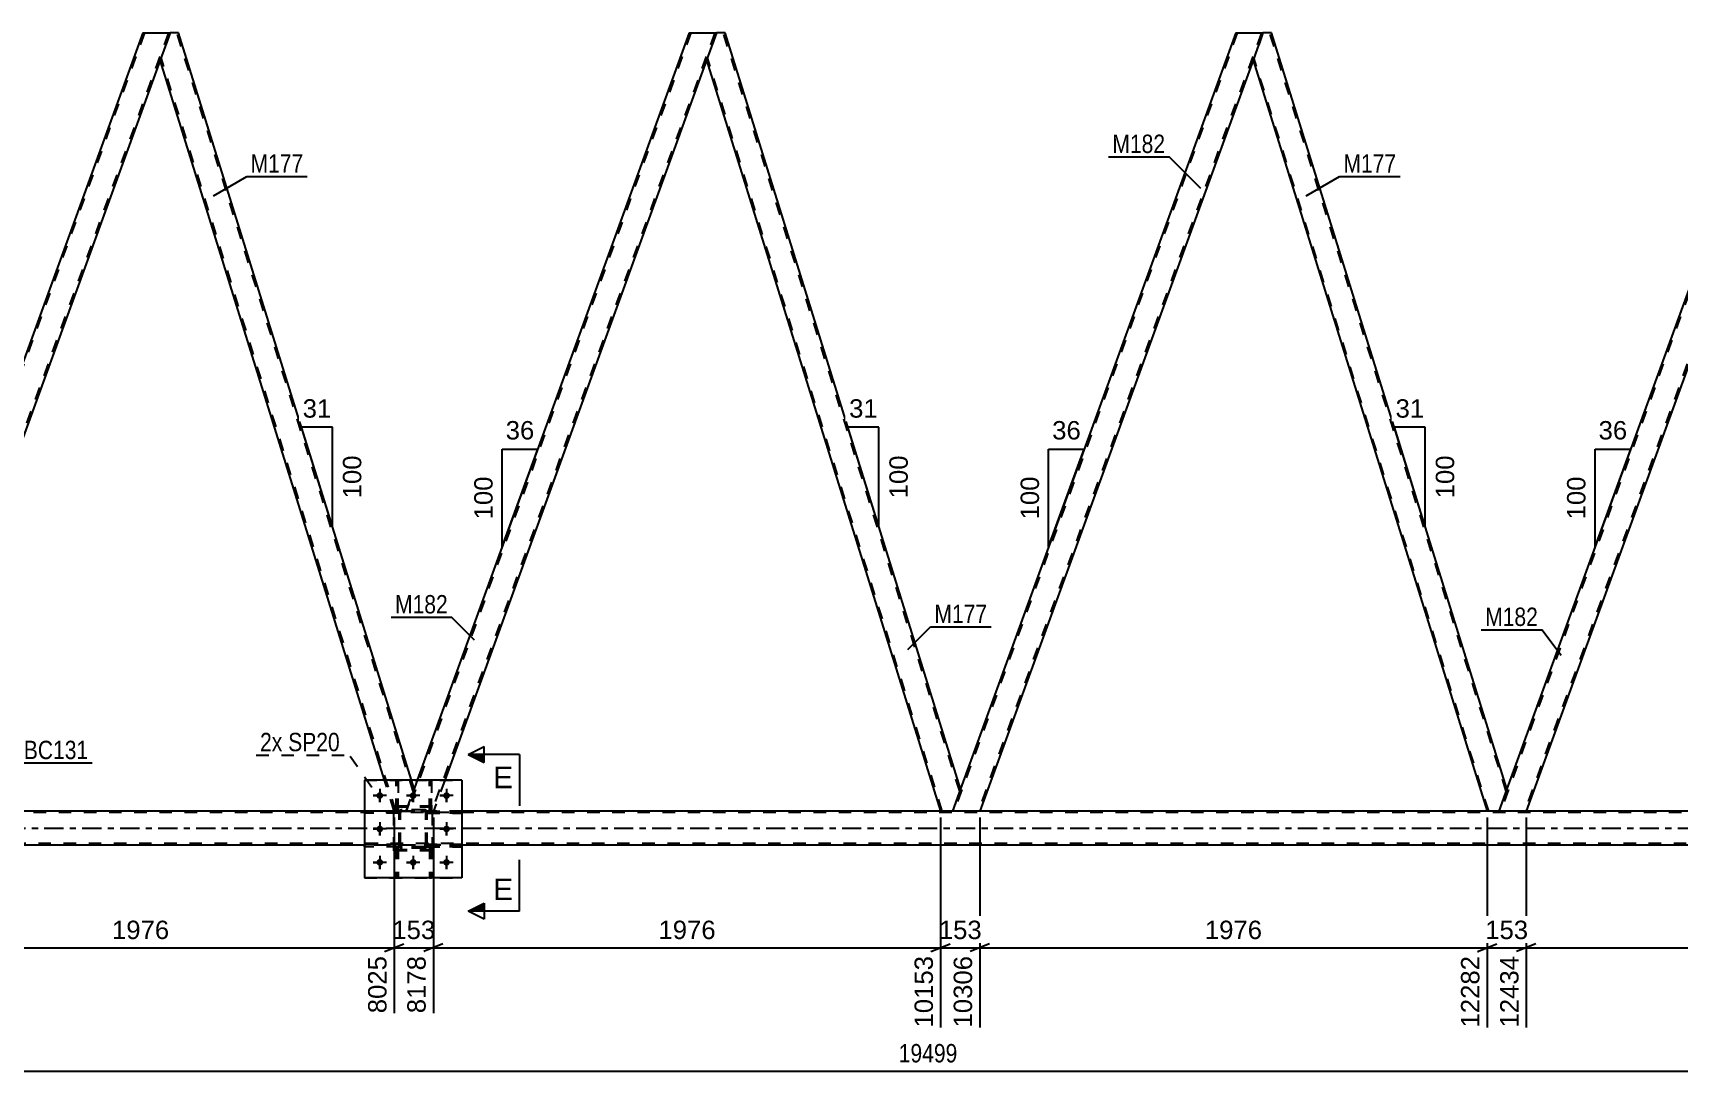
# Model space of a CAD drawing. Header units: millimetres. Extents: x 0 to 841, y 0 to 594.
# Drawn here: x 276.8 to 533.3, y 275.2 to 436.9 of the extents above; entities that cross this region are included whole.
import ezdxf

# ---------------------------------------------------------------- set-up
doc = ezdxf.new("R2010")
doc.units = ezdxf.units.MM
doc.linetypes.add('DXK_LINE_DOT2', pattern=[3.9198, 1.9599, -1.9599])
doc.linetypes.add('DXK_LINE_DOT3', pattern=[5.9187, 2.979, -0.9799, 0.9799, -0.9799])
doc.styles.add('Arial', font='ARIAL.TTF', dxfattribs={"height": 0.2})
doc.styles.add('Arial Narrow', font='ARIALN.TTF', dxfattribs={"height": 0.2})

# ---------------------------------------------------------------- blocks, each defined once
blk = doc.blocks.new('Part-717033707-1934 - 1868')
at = {"color": 7, "linetype": 'DXK_LINE_DOT2'}
for p, q in [((339.08, 316.41), (333.08, 316.41)), ((333.08, 309.61), (333.08, 316.41)), ((339.08, 309.61), (339.08, 316.41)), ((339.08, 309.61), (333.08, 309.61))]:
    blk.add_line(p, q, dxfattribs=at)
blk = doc.blocks.new('Part-717033707-1937 - 1868')
at = {"color": 7, "linetype": 'DXK_LINE_DOT2'}
for p, q in [((328.48, 320.47), (328.48, 305.27)), ((328.48, 320.47), (343.68, 320.47)), ((343.68, 320.47), (343.68, 305.27)), ((328.48, 305.27), (343.68, 305.27))]:
    blk.add_line(p, q, dxfattribs=at)
blk = doc.blocks.new('Part-717033707-1873 - 1868')
at = {"color": 7, "linetype": 'DXK_LINE_DOT2'}
for p, q in [((338.63, 315.63), (338.63, 320.47)), ((338.63, 320.47), (338.95, 320.47)), ((338.95, 320.47), (338.95, 315.63)), ((338.63, 316.23), (338.95, 316.23)), ((338.95, 315.63), (338.63, 315.63))]:
    blk.add_line(p, q, dxfattribs=at)
blk = doc.blocks.new('Part-717033707-1876 - 1868')
at = {"color": 7, "linetype": 'DXK_LINE_DOT2'}
for p, q in [((333.88, 310.43), (328.48, 310.43)), ((328.48, 310.43), (328.48, 310.11)), ((333.28, 310.11), (333.28, 310.43)), ((333.88, 310.11), (333.88, 310.43)), ((333.88, 310.11), (328.48, 310.11))]:
    blk.add_line(p, q, dxfattribs=at)
blk = doc.blocks.new('Part-717033707-1879 - 1868')
at = {"color": 7, "linetype": 'DXK_LINE_DOT2'}
for p, q in [((333.88, 315.63), (328.48, 315.63)), ((328.48, 315.63), (328.48, 315.31)), ((333.28, 315.31), (333.28, 315.63)), ((333.88, 315.31), (333.88, 315.63)), ((333.88, 315.31), (328.48, 315.31))]:
    blk.add_line(p, q, dxfattribs=at)
blk = doc.blocks.new('Part-717033707-1882 - 1868')
at = {"color": 7, "linetype": 'DXK_LINE_DOT2'}
for p, q in [((343.68, 310.43), (338.28, 310.43)), ((338.28, 310.43), (338.28, 310.11)), ((338.88, 310.11), (338.88, 310.43)), ((343.68, 310.11), (343.68, 310.43)), ((338.28, 310.11), (343.68, 310.11))]:
    blk.add_line(p, q, dxfattribs=at)
blk = doc.blocks.new('Part-717033707-1885 - 1868')
at = {"color": 7, "linetype": 'DXK_LINE_DOT2'}
for p, q in [((343.68, 315.63), (338.28, 315.63)), ((338.28, 315.63), (338.28, 315.31)), ((338.88, 315.31), (338.88, 315.63)), ((343.68, 315.31), (343.68, 315.63)), ((338.28, 315.31), (343.68, 315.31))]:
    blk.add_line(p, q, dxfattribs=at)
blk = doc.blocks.new('Part-717033707-1896 - 1868')
at = {"color": 7, "linetype": 'DXK_LINE_DOT2'}
for p, q in [((333.43, 315.63), (333.43, 320.47)), ((333.43, 320.47), (333.75, 320.47)), ((333.75, 320.47), (333.75, 315.63)), ((333.43, 316.23), (333.75, 316.23)), ((333.43, 315.67), (333.43, 315.63)), ((333.75, 315.63), (333.43, 315.63))]:
    blk.add_line(p, q, dxfattribs=at)
blk = doc.blocks.new('Part-717033707-2117 - 1868')
at = {"color": 7, "linetype": 'DXK_LINE_DOT2'}
for p, q in [((338.95, 310.11), (338.63, 310.11)), ((338.63, 310.11), (338.63, 305.27)), ((338.63, 309.51), (338.95, 309.51)), ((338.95, 310.11), (338.95, 305.27)), ((338.63, 305.27), (338.95, 305.27))]:
    blk.add_line(p, q, dxfattribs=at)
blk = doc.blocks.new('Part-717033707-2091 - 1868')
at = {"color": 7, "linetype": 'DXK_LINE_DOT2'}
for p, q in [((333.75, 310.11), (333.43, 310.11)), ((333.43, 310.11), (333.43, 305.27)), ((333.43, 309.51), (333.75, 309.51)), ((333.75, 310.11), (333.75, 305.27)), ((333.43, 305.27), (333.75, 305.27))]:
    blk.add_line(p, q, dxfattribs=at)
blk = doc.blocks.new('Part-717033707-1935 - 1868')
at = {"color": 7, "linetype": 'DXK_LINE_DOT2'}
for p, q in [((339.08, 316.27), (333.08, 316.27)), ((333.08, 309.47), (333.08, 316.27)), ((339.08, 309.47), (339.08, 316.27)), ((339.08, 309.47), (333.08, 309.47))]:
    blk.add_line(p, q, dxfattribs=at)
blk = doc.blocks.new('Part-717033707-1936 - 1868')
at = {"color": 7, "linetype": 'DXK_LINE_DOT2'}
for p, q in [((333.88, 315.39), (333.91, 315.57)), ((333.91, 315.57), (333.88, 315.39)), ((334.12, 315.39), (334.14, 315.48)), ((334.14, 315.48), (334.19, 315.56)), ((334.17, 315.83), (334.36, 315.87)), ((334.36, 315.87), (334.17, 315.83)), ((334.19, 315.56), (334.27, 315.61)), ((334.27, 315.61), (334.36, 315.63)), ((337.8, 315.87), (334.36, 315.87)), ((334.36, 315.63), (337.8, 315.63)), ((337.8, 315.87), (337.98, 315.83)), ((337.98, 315.83), (337.8, 315.87)), ((337.8, 315.63), (337.89, 315.61)), ((337.89, 315.61), (337.97, 315.56)), ((337.97, 315.56), (338.02, 315.48)), ((338.02, 315.48), (338.04, 315.39)), ((338.24, 315.57), (338.28, 315.39)), ((338.28, 315.39), (338.24, 315.57)), ((333.88, 310.35), (333.88, 315.39)), ((334.12, 310.35), (334.12, 315.39)), ((338.04, 310.35), (338.04, 315.39)), ((338.28, 310.35), (338.28, 315.39)), ((333.91, 310.17), (333.88, 310.35)), ((333.88, 310.35), (333.91, 310.17)), ((334.14, 310.26), (334.12, 310.35)), ((338.04, 310.35), (338.02, 310.26)), ((338.28, 310.35), (338.24, 310.17)), ((338.24, 310.17), (338.28, 310.35)), ((334.19, 310.18), (334.14, 310.26)), ((334.36, 309.87), (334.17, 309.91)), ((334.17, 309.91), (334.36, 309.87)), ((334.27, 310.13), (334.19, 310.18)), ((334.36, 310.11), (334.27, 310.13)), ((337.8, 310.11), (334.36, 310.11)), ((337.8, 309.87), (334.36, 309.87)), ((337.89, 310.13), (337.8, 310.11)), ((337.98, 309.91), (337.8, 309.87)), ((337.8, 309.87), (337.98, 309.91)), ((337.97, 310.18), (337.89, 310.13)), ((338.02, 310.26), (337.97, 310.18))]:
    blk.add_line(p, q, dxfattribs=at)
at = {"color": 7, "linetype": 'DXK_LINE_DOT3'}
blk.add_line((336.08, 312.87), (336.08, 312.87), dxfattribs=at)
at = {"color": 7, "linetype": 'DXK_LINE_DOT2'}
for centre, start, end in [((334.36, 315.39), 112.5, 157.5), ((334.36, 315.39), 112.5, 157.5), ((337.8, 315.39), 22.5, 67.5), ((337.8, 315.39), 22.5, 67.5), ((334.36, 310.35), 202.5, 247.5), ((334.36, 310.35), 202.5, 247.5), ((337.8, 310.35), 292.5, 337.5), ((337.8, 310.35), 292.5, 337.5)]:
    blk.add_arc(centre, 0.48, start, end, dxfattribs=at)
blk = doc.blocks.new('Part-717033707-1973 - 1868')
at = {"color": 7, "linetype": 'DXK_LINE_DOT2'}
for p, q in [((333.88, 315.39), (333.91, 315.57)), ((333.91, 315.57), (333.88, 315.39)), ((334.12, 315.39), (334.14, 315.48)), ((334.14, 315.48), (334.19, 315.56)), ((334.17, 315.83), (334.36, 315.87)), ((334.36, 315.87), (334.17, 315.83)), ((334.19, 315.56), (334.27, 315.61)), ((334.27, 315.61), (334.36, 315.63)), ((337.8, 315.87), (334.36, 315.87)), ((334.36, 315.63), (337.8, 315.63)), ((337.8, 315.87), (337.98, 315.83)), ((337.98, 315.83), (337.8, 315.87)), ((337.8, 315.63), (337.89, 315.61)), ((337.89, 315.61), (337.97, 315.56)), ((337.97, 315.56), (338.02, 315.48)), ((338.02, 315.48), (338.04, 315.39)), ((338.24, 315.57), (338.28, 315.39)), ((338.28, 315.39), (338.24, 315.57)), ((333.88, 310.35), (333.88, 315.39)), ((334.12, 310.35), (334.12, 315.39)), ((338.04, 310.35), (338.04, 315.39)), ((338.28, 310.35), (338.28, 315.39)), ((333.91, 310.17), (333.88, 310.35)), ((333.88, 310.35), (333.91, 310.17)), ((334.14, 310.26), (334.12, 310.35)), ((338.04, 310.35), (338.02, 310.26)), ((338.28, 310.35), (338.24, 310.17)), ((338.24, 310.17), (338.28, 310.35)), ((334.19, 310.18), (334.14, 310.26)), ((334.36, 309.87), (334.17, 309.91)), ((334.17, 309.91), (334.36, 309.87)), ((334.27, 310.13), (334.19, 310.18)), ((334.36, 310.11), (334.27, 310.13)), ((337.8, 310.11), (334.36, 310.11)), ((337.8, 309.87), (334.36, 309.87)), ((337.89, 310.13), (337.8, 310.11)), ((337.98, 309.91), (337.8, 309.87)), ((337.8, 309.87), (337.98, 309.91)), ((337.97, 310.18), (337.89, 310.13)), ((338.02, 310.26), (337.97, 310.18))]:
    blk.add_line(p, q, dxfattribs=at)
at = {"color": 7, "linetype": 'DXK_LINE_DOT3'}
blk.add_line((336.08, 312.87), (336.08, 312.87), dxfattribs=at)
at = {"color": 7, "linetype": 'DXK_LINE_DOT2'}
for centre, start, end in [((334.36, 315.39), 112.5, 157.5), ((334.36, 315.39), 112.5, 157.5), ((337.8, 315.39), 22.5, 67.5), ((337.8, 315.39), 22.5, 67.5), ((334.36, 310.35), 202.5, 247.5), ((334.36, 310.35), 202.5, 247.5), ((337.8, 310.35), 292.5, 337.5), ((337.8, 310.35), 292.5, 337.5)]:
    blk.add_arc(centre, 0.48, start, end, dxfattribs=at)
blk = doc.blocks.new('Part-717033707-2019 - 1868')
at = {"color": 7, "linetype": 'DXK_LINE_DOT2'}
for p, q in [((294.21, 436.87), (250.09, 315.65)), ((297.96, 436.87), (253.84, 315.65)), ((298.22, 436.87), (296.67, 432.62)), ((251.1, 319.12), (249.84, 315.65)), ((254.1, 315.65), (249.84, 315.65))]:
    blk.add_line(p, q, dxfattribs=at)
at = {"color": 2, "linetype": 'Continuous'}
for p, q in [((293.96, 436.87), (251.1, 319.12)), ((293.96, 436.87), (298.22, 436.87)), ((296.67, 432.62), (254.1, 315.65))]:
    blk.add_line(p, q, dxfattribs=at)
blk = doc.blocks.new('Part-717033707-2024 - 1868')
at = {"color": 2, "linetype": 'Continuous'}
for p, q in [((298.22, 436.87), (296.67, 432.62)), ((299.53, 436.87), (298.22, 436.87)), ((335.81, 320.47), (299.53, 436.87)), ((331.62, 320.47), (296.67, 432.62))]:
    blk.add_line(p, q, dxfattribs=at)
at = {"color": 7, "linetype": 'DXK_LINE_DOT2'}
for p, q in [((336.1, 318.74), (299.28, 436.87)), ((333.38, 315.65), (296.8, 432.99)), ((333.13, 315.65), (331.62, 320.47)), ((334.97, 315.65), (336.24, 319.12)), ((336.24, 319.12), (335.81, 320.47)), ((333.13, 315.65), (334.97, 315.65))]:
    blk.add_line(p, q, dxfattribs=at)
blk = doc.blocks.new('Part-717033707-2029 - 1868')
at = {"color": 7, "linetype": 'DXK_LINE_DOT2'}
for p, q in [((379.35, 436.87), (335.23, 315.65)), ((383.09, 436.87), (338.97, 315.65)), ((383.35, 436.87), (381.8, 432.61)), ((336.73, 320.47), (334.97, 315.65)), ((340.99, 320.47), (339.23, 315.65)), ((339.23, 315.65), (334.97, 315.65))]:
    blk.add_line(p, q, dxfattribs=at)
at = {"color": 2, "linetype": 'Continuous'}
for p, q in [((379.09, 436.87), (336.73, 320.47)), ((379.09, 436.87), (383.35, 436.87)), ((381.8, 432.61), (340.99, 320.47))]:
    blk.add_line(p, q, dxfattribs=at)
blk = doc.blocks.new('Part-717033707-2034 - 1868')
at = {"color": 2, "linetype": 'Continuous'}
for p, q in [((383.35, 436.87), (381.8, 432.61)), ((384.67, 436.87), (383.35, 436.87)), ((421.37, 319.12), (384.67, 436.87)), ((381.8, 432.61), (418.26, 315.65)), ((421.1, 318.37), (420.11, 315.65)), ((421.37, 319.12), (421.1, 318.37))]:
    blk.add_line(p, q, dxfattribs=at)
at = {"color": 7, "linetype": 'DXK_LINE_DOT2'}
for p, q in [((421.23, 318.74), (384.42, 436.87)), ((418.51, 315.65), (381.94, 432.99)), ((421.35, 319.06), (421.1, 318.37)), ((420.11, 315.65), (418.26, 315.65))]:
    blk.add_line(p, q, dxfattribs=at)
blk = doc.blocks.new('Part-717033707-2039 - 1868')
at = {"color": 7, "linetype": 'DXK_LINE_DOT2'}
for p, q in [((549.62, 436.87), (505.5, 315.65)), ((553.36, 436.87), (509.24, 315.65)), ((553.62, 436.87), (552.07, 432.61)), ((506.5, 319.12), (505.24, 315.65)), ((509.5, 315.65), (505.24, 315.65))]:
    blk.add_line(p, q, dxfattribs=at)
at = {"color": 2, "linetype": 'Continuous'}
for p, q in [((549.36, 436.87), (506.5, 319.12)), ((549.36, 436.87), (553.62, 436.87)), ((552.07, 432.61), (509.5, 315.65))]:
    blk.add_line(p, q, dxfattribs=at)
blk = doc.blocks.new('Part-717033707-2070 - 1868')
at = {"color": 2, "linetype": 'Continuous'}
for p, q in [((328.48, 315.65), (173.41, 315.65)), ((583.89, 315.65), (343.68, 315.65)), ((328.48, 310.37), (173.41, 310.37)), ((583.89, 310.37), (343.68, 310.37))]:
    blk.add_line(p, q, dxfattribs=at)
at = {"color": 7, "linetype": 'DXK_LINE_DOT2'}
for p, q in [((343.68, 315.65), (328.48, 315.65)), ((733.6, 315.41), (59.62, 315.41)), ((734.35, 310.61), (59.62, 310.61)), ((599.09, 310.37), (328.48, 310.37)), ((343.68, 310.37), (328.48, 310.37))]:
    blk.add_line(p, q, dxfattribs=at)
at = {"color": 7, "linetype": 'DXK_LINE_DOT3'}
blk.add_line((59.62, 313.01), (733.97, 313.01), dxfattribs=at)
blk = doc.blocks.new('Part-717033707-2073 - 1868')
at = {"color": 7, "linetype": 'DXK_LINE_DOT2'}
for p, q in [((333.43, 310.11), (333.75, 310.11)), ((333.43, 310.11), (333.43, 305.27)), ((333.43, 309.51), (333.75, 309.51)), ((333.75, 310.11), (333.75, 305.27)), ((333.75, 305.27), (333.43, 305.27))]:
    blk.add_line(p, q, dxfattribs=at)
blk = doc.blocks.new('Part-717033707-2076 - 1868')
at = {"color": 7, "linetype": 'DXK_LINE_DOT2'}
for p, q in [((338.63, 310.11), (338.95, 310.11)), ((338.63, 310.11), (338.63, 305.27)), ((338.63, 309.51), (338.95, 309.51)), ((338.95, 310.11), (338.95, 305.27)), ((338.95, 305.27), (338.63, 305.27))]:
    blk.add_line(p, q, dxfattribs=at)
blk = doc.blocks.new('Part-717033707-2080 - 1868')
at = {"color": 7, "linetype": 'DXK_LINE_DOT2'}
for p, q in [((338.28, 310.11), (338.28, 310.43)), ((338.28, 310.43), (343.68, 310.43)), ((338.88, 310.11), (338.88, 310.43)), ((343.68, 310.43), (343.68, 310.11)), ((343.68, 310.11), (338.28, 310.11))]:
    blk.add_line(p, q, dxfattribs=at)
blk = doc.blocks.new('Part-717033707-2081 - 1868')
at = {"color": 7, "linetype": 'DXK_LINE_DOT2'}
for p, q in [((333.88, 315.63), (328.48, 315.63)), ((328.48, 315.31), (328.48, 315.63)), ((333.28, 315.31), (333.28, 315.63)), ((333.88, 315.63), (333.88, 315.31)), ((333.88, 315.31), (328.48, 315.31))]:
    blk.add_line(p, q, dxfattribs=at)
blk = doc.blocks.new('Part-717033707-2082 - 1868')
at = {"color": 7, "linetype": 'DXK_LINE_DOT2'}
for p, q in [((333.88, 310.43), (328.48, 310.43)), ((328.48, 310.11), (328.48, 310.43)), ((333.28, 310.11), (333.28, 310.43)), ((333.88, 310.43), (333.88, 310.11)), ((333.88, 310.11), (328.48, 310.11))]:
    blk.add_line(p, q, dxfattribs=at)
blk = doc.blocks.new('Part-717033707-2085 - 1868')
at = {"color": 2, "linetype": 'Continuous'}
for p, q in [((333.43, 320.47), (333.43, 320.47)), ((333.75, 320.47), (333.43, 320.47)), ((333.75, 320.47), (333.75, 320.47))]:
    blk.add_line(p, q, dxfattribs=at)
at = {"color": 7, "linetype": 'DXK_LINE_DOT2'}
for p, q in [((333.43, 315.63), (333.43, 320.47)), ((333.75, 315.63), (333.75, 320.47)), ((333.43, 316.23), (333.75, 316.23)), ((333.75, 315.63), (333.43, 315.63))]:
    blk.add_line(p, q, dxfattribs=at)
blk = doc.blocks.new('Part-717033707-2088 - 1868')
at = {"color": 2, "linetype": 'Continuous'}
for p, q in [((338.63, 320.47), (338.63, 320.47)), ((338.95, 320.47), (338.63, 320.47)), ((338.95, 320.47), (338.95, 320.47))]:
    blk.add_line(p, q, dxfattribs=at)
at = {"color": 7, "linetype": 'DXK_LINE_DOT2'}
for p, q in [((338.63, 315.63), (338.63, 320.47)), ((338.95, 315.63), (338.95, 320.47)), ((338.63, 316.23), (338.95, 316.23)), ((338.95, 315.63), (338.63, 315.63))]:
    blk.add_line(p, q, dxfattribs=at)
blk = doc.blocks.new('Bolt-717033707-2094 - 1868')
at = {"color": 1, "linetype": 'Continuous'}
for p, q in [((329.84, 318.07), (330.53, 318.07)), ((330.88, 319.11), (330.88, 318.42)), ((331.92, 318.07), (331.23, 318.07)), ((335.04, 318.07), (335.73, 318.07)), ((336.08, 319.11), (336.08, 318.42)), ((337.12, 318.07), (336.43, 318.07)), ((340.24, 318.07), (340.93, 318.07)), ((341.28, 319.11), (341.28, 318.42)), ((342.32, 318.07), (341.63, 318.07)), ((330.88, 317.03), (330.88, 317.72)), ((336.08, 317.03), (336.08, 317.72)), ((341.28, 317.03), (341.28, 317.72)), ((330.88, 313.91), (330.88, 313.22)), ((341.28, 313.91), (341.28, 313.22)), ((329.84, 312.87), (330.53, 312.87)), ((330.88, 311.83), (330.88, 312.52)), ((331.92, 312.87), (331.23, 312.87)), ((340.24, 312.87), (340.93, 312.87)), ((341.28, 311.83), (341.28, 312.52)), ((342.32, 312.87), (341.63, 312.87)), ((330.88, 308.71), (330.88, 308.02)), ((336.08, 308.71), (336.08, 308.02)), ((341.28, 308.71), (341.28, 308.02)), ((329.84, 307.67), (330.53, 307.67)), ((330.88, 306.63), (330.88, 307.32)), ((331.92, 307.67), (331.23, 307.67)), ((335.04, 307.67), (335.73, 307.67)), ((336.08, 306.63), (336.08, 307.32)), ((337.12, 307.67), (336.43, 307.67)), ((340.24, 307.67), (340.93, 307.67)), ((341.28, 306.63), (341.28, 307.32)), ((342.32, 307.67), (341.63, 307.67))]:
    blk.add_line(p, q, dxfattribs=at)
blk = doc.blocks.new('Part-717033707-2100 - 1868')
at = {"color": 2, "linetype": 'Continuous'}
for p, q in [((468.48, 436.87), (466.94, 432.61)), ((469.8, 436.87), (468.48, 436.87)), ((506.5, 319.12), (469.8, 436.87)), ((466.94, 432.61), (503.4, 315.65)), ((506.23, 318.37), (505.24, 315.65)), ((506.5, 319.12), (506.23, 318.37))]:
    blk.add_line(p, q, dxfattribs=at)
at = {"color": 7, "linetype": 'DXK_LINE_DOT2'}
for p, q in [((506.37, 318.74), (469.55, 436.87)), ((503.65, 315.65), (467.07, 432.99)), ((506.48, 319.06), (506.23, 318.37)), ((505.24, 315.65), (503.4, 315.65))]:
    blk.add_line(p, q, dxfattribs=at)
blk = doc.blocks.new('Part-717033707-2105 - 1868')
at = {"color": 7, "linetype": 'DXK_LINE_DOT2'}
for p, q in [((464.48, 436.87), (420.36, 315.65)), ((468.23, 436.87), (424.11, 315.65)), ((468.48, 436.87), (466.94, 432.61)), ((421.37, 319.12), (420.11, 315.65)), ((424.36, 315.65), (420.11, 315.65))]:
    blk.add_line(p, q, dxfattribs=at)
at = {"color": 2, "linetype": 'Continuous'}
for p, q in [((464.23, 436.87), (421.37, 319.12)), ((464.23, 436.87), (468.48, 436.87)), ((466.94, 432.61), (424.36, 315.65))]:
    blk.add_line(p, q, dxfattribs=at)
blk = doc.blocks.new('Bolt-717033707-2114 - 1868')
at = {"linetype": 'Continuous'}
for points in [[(331.4, 318.07, -1), (330.36, 318.07, -1)], [(336.6, 318.07, -1), (335.56, 318.07, -1)], [(341.8, 318.07, -1), (340.76, 318.07, -1)], [(331.4, 312.87, -1), (330.36, 312.87, -1)], [(341.8, 312.87, -1), (340.76, 312.87, -1)], [(331.4, 307.67, -1), (330.36, 307.67, -1)], [(336.6, 307.67, -1), (335.56, 307.67, -1)], [(341.8, 307.67, -1), (340.76, 307.67, -1)]]:
    blk.add_hatch(color=1, dxfattribs=at).paths.add_polyline_path(points)
at = {"color": 1, "linetype": 'Continuous'}
for p, q in [((331.92, 318.07), (329.84, 318.07)), ((330.88, 319.11), (330.88, 317.03)), ((337.12, 318.07), (335.04, 318.07)), ((336.08, 319.11), (336.08, 317.03)), ((342.32, 318.07), (340.24, 318.07)), ((341.28, 319.11), (341.28, 317.03)), ((330.88, 313.91), (330.88, 311.83)), ((341.28, 313.91), (341.28, 311.83)), ((331.92, 312.87), (329.84, 312.87)), ((342.32, 312.87), (340.24, 312.87)), ((330.88, 308.71), (330.88, 306.63)), ((336.08, 308.71), (336.08, 306.63)), ((341.28, 308.71), (341.28, 306.63)), ((331.92, 307.67), (329.84, 307.67)), ((337.12, 307.67), (335.04, 307.67)), ((342.32, 307.67), (340.24, 307.67))]:
    blk.add_line(p, q, dxfattribs=at)
blk = doc.blocks.new('Part-717033707-2153 - 1868')
at = {"color": 2, "linetype": 'Continuous'}
for p, q in [((343.68, 320.47), (328.48, 320.47)), ((328.48, 320.47), (328.48, 305.27)), ((343.68, 320.47), (343.68, 305.27)), ((343.68, 305.27), (328.48, 305.27))]:
    blk.add_line(p, q, dxfattribs=at)
blk = doc.blocks.new('Part-717033707-2154 - 1868')
at = {"color": 7, "linetype": 'DXK_LINE_DOT2'}
for p, q in [((338.28, 315.31), (338.28, 315.63)), ((338.28, 315.63), (343.68, 315.63)), ((338.88, 315.31), (338.88, 315.63)), ((343.68, 315.63), (343.68, 315.31)), ((343.68, 315.31), (338.28, 315.31))]:
    blk.add_line(p, q, dxfattribs=at)
blk = doc.blocks.new('StraightDimension-717033707-49485 - 1868')
at = {"color": 7, "linetype": 'Continuous'}
for p, q in [((333.13, 314.65), (333.13, 284.17)), ((339.23, 314.65), (339.23, 284.17)), ((331.63, 293.77), (334.63, 294.97)), ((340.73, 294.97), (337.73, 293.77)), ((333.13, 294.37), (339.23, 294.37))]:
    blk.add_line(p, q, dxfattribs=at)
at = {"color": 0}
blk.add_wipeout([(340.11, 295.12), (340.11, 299.32), (332.24, 299.32), (332.24, 295.12)], dxfattribs=at)
at = {"color": 0, "linetype": 'Continuous'}
blk.add_wipeout([(338.63, 293.67), (334.43, 293.67), (334.43, 283.57), (338.63, 283.57)], dxfattribs=at)
at = {"color": 3, "style": 'Arial'}
blk.add_text('153', height=2.865, dxfattribs=at).set_placement((332.84, 295.72))
at = {"color": 3, "linetype": 'Continuous', "style": 'Arial'}
blk.add_text('8178', height=2.865, rotation=90.0002, dxfattribs=at).set_placement((338.03, 284.17))
blk = doc.blocks.new('StraightDimension-717033707-49482 - 1868')
at = {"color": 7, "linetype": 'Continuous'}
for p, q in [((424.36, 314.65), (424.36, 281.95)), ((503.4, 314.65), (503.4, 281.95)), ((425.86, 294.97), (422.86, 293.77)), ((501.9, 293.77), (504.9, 294.97)), ((424.36, 294.37), (503.4, 294.37))]:
    blk.add_line(p, q, dxfattribs=at)
at = {"color": 0}
blk.add_wipeout([(468.93, 295.12), (468.93, 299.32), (458.83, 299.32), (458.83, 295.12)], dxfattribs=at)
at = {"color": 0, "linetype": 'Continuous'}
blk.add_wipeout([(502.8, 293.67), (498.6, 293.67), (498.6, 281.35), (502.8, 281.35)], dxfattribs=at)
at = {"color": 3, "style": 'Arial'}
blk.add_text('1976', height=2.865, dxfattribs=at).set_placement((459.43, 295.72))
at = {"color": 3, "linetype": 'Continuous', "style": 'Arial'}
blk.add_text('12282', height=2.865, rotation=90.0002, dxfattribs=at).set_placement((502.2, 281.95))
blk = doc.blocks.new('AngleDimension-717033707-49903 - 1868')
at = {"color": 7, "linetype": 'Continuous'}
for p, q in [((520.22, 372.04), (525.77, 372.04)), ((520.22, 356.81), (525.77, 372.04)), ((520.22, 356.81), (520.22, 372.04)), ((525.8, 372.13), (525.77, 372.04))]:
    blk.add_line(p, q, dxfattribs=at)
at = {"color": 0}
for points in [[(525.82, 372.94), (525.82, 377.14), (520.17, 377.14), (520.17, 372.94)], [(519.32, 368.36), (515.12, 368.36), (515.12, 360.49), (519.32, 360.49)]]:
    blk.add_wipeout(points, dxfattribs=at)
at = {"color": 3, "style": 'Arial'}
blk.add_text('36', height=2.865, dxfattribs=at).set_placement((520.77, 373.54))
blk.add_text('100', height=2.865, rotation=90.0002, dxfattribs=at).set_placement((518.72, 361.09))
blk = doc.blocks.new('StraightDimension-717033707-2600 - 1868')
at = {"color": 7, "linetype": 'Continuous'}
blk.add_line((50.36, 275.16), (782.26, 275.16), dxfattribs=at)
at = {"color": 0}
blk.add_wipeout([(421.48, 275.91), (421.48, 280.11), (411.14, 280.11), (411.14, 275.91)], dxfattribs=at)
at = {"color": 3, "style": 'Arial Narrow'}
blk.add_text('19499', height=2.863, dxfattribs=at).set_placement((411.74, 276.51))
blk = doc.blocks.new('AngleDimension-717033707-49875 - 1868')
at = {"color": 7, "linetype": 'Continuous'}
for p, q in [((435.09, 372.04), (440.63, 372.04)), ((435.09, 356.81), (440.63, 372.04)), ((435.09, 356.81), (435.09, 372.04)), ((440.67, 372.13), (440.63, 372.04))]:
    blk.add_line(p, q, dxfattribs=at)
at = {"color": 0}
for points in [[(440.68, 372.94), (440.68, 377.14), (435.04, 377.14), (435.04, 372.94)], [(434.19, 368.36), (429.99, 368.36), (429.99, 360.49), (434.19, 360.49)]]:
    blk.add_wipeout(points, dxfattribs=at)
at = {"color": 3, "style": 'Arial'}
blk.add_text('36', height=2.865, dxfattribs=at).set_placement((435.64, 373.54))
blk.add_text('100', height=2.865, rotation=90.0002, dxfattribs=at).set_placement((433.59, 361.09))
blk = doc.blocks.new('StraightDimension-717033707-49480 - 1868')
at = {"color": 7, "linetype": 'Continuous'}
for p, q in [((509.5, 314.65), (509.5, 281.95)), ((588.53, 314.65), (588.53, 281.95)), ((511, 294.97), (508, 293.77)), ((587.03, 293.77), (590.03, 294.97)), ((509.5, 294.37), (588.53, 294.37))]:
    blk.add_line(p, q, dxfattribs=at)
at = {"color": 0}
blk.add_wipeout([(554.06, 295.12), (554.06, 299.32), (543.97, 299.32), (543.97, 295.12)], dxfattribs=at)
at = {"color": 0, "linetype": 'Continuous'}
blk.add_wipeout([(587.93, 293.67), (583.73, 293.67), (583.73, 281.35), (587.93, 281.35)], dxfattribs=at)
at = {"color": 3, "style": 'Arial'}
blk.add_text('1976', height=2.865, dxfattribs=at).set_placement((544.57, 295.72))
at = {"color": 3, "linetype": 'Continuous', "style": 'Arial'}
blk.add_text('14410', height=2.865, rotation=90.0002, dxfattribs=at).set_placement((587.33, 281.95))
blk = doc.blocks.new('StraightDimension-717033707-49481 - 1868')
at = {"color": 7, "linetype": 'Continuous'}
for p, q in [((503.4, 314.65), (503.4, 281.95)), ((509.5, 314.65), (509.5, 281.95)), ((501.9, 293.77), (504.9, 294.97)), ((511, 294.97), (508, 293.77)), ((503.4, 294.37), (509.5, 294.37))]:
    blk.add_line(p, q, dxfattribs=at)
at = {"color": 0}
blk.add_wipeout([(510.38, 295.12), (510.38, 299.32), (502.51, 299.32), (502.51, 295.12)], dxfattribs=at)
at = {"color": 0, "linetype": 'Continuous'}
blk.add_wipeout([(508.9, 293.67), (504.7, 293.67), (504.7, 281.35), (508.9, 281.35)], dxfattribs=at)
at = {"color": 3, "style": 'Arial'}
blk.add_text('153', height=2.865, dxfattribs=at).set_placement((503.11, 295.72))
at = {"color": 3, "linetype": 'Continuous', "style": 'Arial'}
blk.add_text('12434', height=2.865, rotation=90.0002, dxfattribs=at).set_placement((508.3, 281.95))
blk = doc.blocks.new('StraightDimension-717033707-49483 - 1868')
at = {"color": 7, "linetype": 'Continuous'}
for p, q in [((418.26, 314.65), (418.26, 281.95)), ((424.36, 314.65), (424.36, 281.95)), ((416.76, 293.77), (419.76, 294.97)), ((425.86, 294.97), (422.86, 293.77)), ((418.26, 294.37), (424.36, 294.37))]:
    blk.add_line(p, q, dxfattribs=at)
at = {"color": 0}
blk.add_wipeout([(425.25, 295.12), (425.25, 299.32), (417.38, 299.32), (417.38, 295.12)], dxfattribs=at)
at = {"color": 0, "linetype": 'Continuous'}
blk.add_wipeout([(423.76, 293.67), (419.56, 293.67), (419.56, 281.35), (423.76, 281.35)], dxfattribs=at)
at = {"color": 3, "style": 'Arial'}
blk.add_text('153', height=2.865, dxfattribs=at).set_placement((417.98, 295.72))
at = {"color": 3, "linetype": 'Continuous', "style": 'Arial'}
blk.add_text('10306', height=2.865, rotation=90.0002, dxfattribs=at).set_placement((423.16, 281.95))
blk = doc.blocks.new('StraightDimension-717033707-49484 - 1868')
at = {"color": 7, "linetype": 'Continuous'}
for p, q in [((339.23, 314.65), (339.23, 284.17)), ((418.26, 314.65), (418.26, 281.95)), ((340.73, 294.97), (337.73, 293.77)), ((416.76, 293.77), (419.76, 294.97)), ((339.23, 294.37), (418.26, 294.37))]:
    blk.add_line(p, q, dxfattribs=at)
at = {"color": 0}
blk.add_wipeout([(383.79, 295.12), (383.79, 299.32), (373.7, 299.32), (373.7, 295.12)], dxfattribs=at)
at = {"color": 0, "linetype": 'Continuous'}
blk.add_wipeout([(417.66, 293.67), (413.46, 293.67), (413.46, 281.35), (417.66, 281.35)], dxfattribs=at)
at = {"color": 3, "style": 'Arial'}
blk.add_text('1976', height=2.865, dxfattribs=at).set_placement((374.3, 295.72))
at = {"color": 3, "linetype": 'Continuous', "style": 'Arial'}
blk.add_text('10153', height=2.865, rotation=90.0002, dxfattribs=at).set_placement((417.06, 281.95))
blk = doc.blocks.new('StraightDimension-717033707-49486 - 1868')
at = {"color": 7, "linetype": 'Continuous'}
for p, q in [((254.1, 314.65), (254.1, 284.17)), ((333.13, 314.65), (333.13, 284.17)), ((255.6, 294.97), (252.6, 293.77)), ((331.63, 293.77), (334.63, 294.97)), ((254.1, 294.37), (333.13, 294.37))]:
    blk.add_line(p, q, dxfattribs=at)
at = {"color": 0}
blk.add_wipeout([(298.66, 295.12), (298.66, 299.32), (288.56, 299.32), (288.56, 295.12)], dxfattribs=at)
at = {"color": 0, "linetype": 'Continuous'}
blk.add_wipeout([(332.53, 293.67), (328.33, 293.67), (328.33, 283.57), (332.53, 283.57)], dxfattribs=at)
at = {"color": 3, "style": 'Arial'}
blk.add_text('1976', height=2.865, dxfattribs=at).set_placement((289.16, 295.72))
at = {"color": 3, "linetype": 'Continuous', "style": 'Arial'}
blk.add_text('8025', height=2.865, rotation=90.0002, dxfattribs=at).set_placement((331.93, 284.17))
blk = doc.blocks.new('AngleDimension-717033707-49817 - 1868')
at = {"color": 7, "linetype": 'Continuous'}
for p, q in [((321.58, 366.14), (318.68, 375.44)), ((323.5, 375.44), (318.68, 375.44)), ((323.5, 359.97), (318.68, 375.44)), ((323.5, 359.97), (323.5, 375.44))]:
    blk.add_line(p, q, dxfattribs=at)
at = {"color": 0}
for points in [[(323.92, 376.34), (323.92, 380.54), (318.27, 380.54), (318.27, 376.34)], [(328.6, 371.64), (324.4, 371.64), (324.4, 363.77), (328.6, 363.77)]]:
    blk.add_wipeout(points, dxfattribs=at)
at = {"color": 3, "style": 'Arial'}
blk.add_text('31', height=2.865, dxfattribs=at).set_placement((318.87, 376.94))
blk.add_text('100', height=2.865, rotation=90.0002, dxfattribs=at).set_placement((328, 364.37))
blk = doc.blocks.new('AngleDimension-717033707-49845 - 1868')
at = {"color": 7, "linetype": 'Continuous'}
for p, q in [((406.71, 366.14), (403.82, 375.44)), ((408.64, 375.44), (403.82, 375.44)), ((408.64, 359.97), (403.82, 375.44)), ((408.64, 359.97), (408.64, 375.44))]:
    blk.add_line(p, q, dxfattribs=at)
at = {"color": 0}
for points in [[(409.05, 376.34), (409.05, 380.54), (403.4, 380.54), (403.4, 376.34)], [(413.74, 371.64), (409.54, 371.64), (409.54, 363.77), (413.74, 363.77)]]:
    blk.add_wipeout(points, dxfattribs=at)
at = {"color": 3, "style": 'Arial'}
blk.add_text('31', height=2.865, dxfattribs=at).set_placement((404, 376.94))
blk.add_text('100', height=2.865, rotation=90.0002, dxfattribs=at).set_placement((413.14, 364.37))
blk = doc.blocks.new('AngleDimension-717033707-49847 - 1868')
at = {"color": 7, "linetype": 'Continuous'}
for p, q in [((349.96, 372.04), (355.5, 372.04)), ((349.96, 356.81), (355.5, 372.04)), ((349.96, 356.81), (349.96, 372.04)), ((355.53, 372.13), (355.5, 372.04))]:
    blk.add_line(p, q, dxfattribs=at)
at = {"color": 0}
for points in [[(355.55, 372.94), (355.55, 377.14), (349.9, 377.14), (349.9, 372.94)], [(349.06, 368.36), (344.86, 368.36), (344.86, 360.49), (349.06, 360.49)]]:
    blk.add_wipeout(points, dxfattribs=at)
at = {"color": 3, "style": 'Arial'}
blk.add_text('36', height=2.865, dxfattribs=at).set_placement((350.5, 373.54))
blk.add_text('100', height=2.865, rotation=90.0002, dxfattribs=at).set_placement((348.46, 361.09))
blk = doc.blocks.new('AngleDimension-717033707-49873 - 1868')
at = {"color": 7, "linetype": 'Continuous'}
for p, q in [((491.85, 366.14), (488.95, 375.44)), ((493.77, 375.44), (488.95, 375.44)), ((493.77, 359.97), (488.95, 375.44)), ((493.77, 359.97), (493.77, 375.44))]:
    blk.add_line(p, q, dxfattribs=at)
at = {"color": 0}
for points in [[(494.18, 376.34), (494.18, 380.54), (488.54, 380.54), (488.54, 376.34)], [(498.87, 371.64), (494.67, 371.64), (494.67, 363.77), (498.87, 363.77)]]:
    blk.add_wipeout(points, dxfattribs=at)
at = {"color": 3, "style": 'Arial'}
blk.add_text('31', height=2.865, dxfattribs=at).set_placement((489.14, 376.94))
blk.add_text('100', height=2.865, rotation=90.0002, dxfattribs=at).set_placement((498.27, 364.37))
blk = doc.blocks.new('Mark-717033707-2101 - 1868')
at = {"color": 0}
blk.add_wipeout([(453.25, 418.16), (453.25, 421.16), (445.02, 421.16), (445.02, 418.16)], dxfattribs=at)
blk.add_wipeout([(453.25, 418.16), (453.25, 421.16), (445.02, 421.16), (445.02, 418.16)], dxfattribs=at)
at = {"color": 30, "linetype": 'Continuous'}
for p in [(444.42, 417.56), (458.8, 412.61)]:
    blk.add_line(p, (453.85, 417.56), dxfattribs=at)
at = {"color": 3, "style": 'Arial Narrow'}
blk.add_text('M182', height=2.863, dxfattribs=at).set_placement((445.02, 418.16))
blk = doc.blocks.new('Mark-717033707-2020 - 1868')
at = {"color": 0}
blk.add_wipeout([(318.97, 415.11), (318.97, 418.11), (310.75, 418.11), (310.75, 415.11)], dxfattribs=at)
blk.add_wipeout([(318.97, 415.11), (318.97, 418.11), (310.75, 418.11), (310.75, 415.11)], dxfattribs=at)
at = {"color": 30, "linetype": 'Continuous'}
for p, q in [((304.95, 411.51), (310.15, 414.51)), ((310.15, 414.51), (319.57, 414.51))]:
    blk.add_line(p, q, dxfattribs=at)
at = {"color": 3, "style": 'Arial Narrow'}
blk.add_text('M177', height=2.863, dxfattribs=at).set_placement((310.75, 415.11))
blk = doc.blocks.new('Mark-717033707-2025 - 1868')
at = {"color": 0}
blk.add_wipeout([(341.48, 346.44), (341.48, 349.44), (333.26, 349.44), (333.26, 346.44)], dxfattribs=at)
blk.add_wipeout([(341.48, 346.44), (341.48, 349.44), (333.26, 349.44), (333.26, 346.44)], dxfattribs=at)
at = {"color": 30, "linetype": 'Continuous'}
for p in [(332.66, 345.84), (345.62, 342.3)]:
    blk.add_line(p, (342.08, 345.84), dxfattribs=at)
at = {"color": 3, "style": 'Arial Narrow'}
blk.add_text('M182', height=2.863, dxfattribs=at).set_placement((333.26, 346.44))
blk = doc.blocks.new('Mark-717033707-2030 - 1868')
at = {"color": 0}
blk.add_wipeout([(425.51, 344.93), (425.51, 347.93), (417.29, 347.93), (417.29, 344.93)], dxfattribs=at)
blk.add_wipeout([(425.51, 344.93), (425.51, 347.93), (417.29, 347.93), (417.29, 344.93)], dxfattribs=at)
at = {"color": 30, "linetype": 'Continuous'}
for p, q in [((413.15, 340.8), (416.69, 344.33)), ((416.69, 344.33), (426.11, 344.33))]:
    blk.add_line(p, q, dxfattribs=at)
at = {"color": 3, "style": 'Arial Narrow'}
blk.add_text('M177', height=2.863, dxfattribs=at).set_placement((417.29, 344.93))
blk = doc.blocks.new('Mark-717033707-2035 - 1868')
at = {"color": 0}
blk.add_wipeout([(511.32, 344.49), (511.32, 347.49), (503.1, 347.49), (503.1, 344.49)], dxfattribs=at)
blk.add_wipeout([(511.32, 344.49), (511.32, 347.49), (503.1, 347.49), (503.1, 344.49)], dxfattribs=at)
at = {"color": 30, "linetype": 'Continuous'}
for p in [(502.5, 343.89), (514.93, 339.9)]:
    blk.add_line(p, (511.92, 343.89), dxfattribs=at)
at = {"color": 3, "style": 'Arial Narrow'}
blk.add_text('M182', height=2.863, dxfattribs=at).set_placement((503.1, 344.49))
blk = doc.blocks.new('Mark-717033707-2066 - 1868')
at = {"color": 0}
blk.add_wipeout([(285.47, 323.75), (285.47, 326.75), (275.42, 326.75), (275.42, 323.75)], dxfattribs=at)
blk.add_wipeout([(285.47, 323.75), (285.47, 326.75), (275.42, 326.75), (275.42, 323.75)], dxfattribs=at)
at = {"color": 30, "linetype": 'Continuous'}
for p, q in [((271.09, 314.44), (274.82, 323.15)), ((274.82, 323.15), (286.07, 323.15))]:
    blk.add_line(p, q, dxfattribs=at)
at = {"color": 3, "style": 'Arial Narrow'}
blk.add_text('BC131', height=2.863, dxfattribs=at).set_placement((275.42, 323.75))
blk = doc.blocks.new('Mark-717033707-2096 - 1868')
at = {"color": 0}
blk.add_wipeout([(489.24, 415.11), (489.24, 418.11), (481.02, 418.11), (481.02, 415.11)], dxfattribs=at)
blk.add_wipeout([(489.24, 415.11), (489.24, 418.11), (481.02, 418.11), (481.02, 415.11)], dxfattribs=at)
at = {"color": 30, "linetype": 'Continuous'}
for p, q in [((475.22, 411.51), (480.42, 414.51)), ((480.42, 414.51), (489.84, 414.51))]:
    blk.add_line(p, q, dxfattribs=at)
at = {"color": 3, "style": 'Arial Narrow'}
blk.add_text('M177', height=2.863, dxfattribs=at).set_placement((481.02, 415.11))
blk = doc.blocks.new('SectionMark-717033707-3224 - 1868')
at = {"linetype": 'Continuous'}
for points in [[(347.15, 324.47), (347.15, 323.22), (344.65, 324.47)], [(347.15, 301.31), (347.15, 300.06), (344.65, 300.06)]]:
    blk.add_hatch(color=6, dxfattribs=at).paths.add_polyline_path(points)
at = {"color": 6, "linetype": 'Continuous'}
for p, q in [((344.65, 324.47), (347.15, 325.72)), ((347.15, 323.22), (347.15, 325.72)), ((352.65, 324.47), (344.65, 324.47)), ((344.65, 324.47), (347.15, 323.22)), ((344.65, 300.06), (347.15, 301.31)), ((347.15, 301.31), (347.15, 298.81)), ((352.65, 300.06), (344.65, 300.06)), ((347.15, 298.81), (344.65, 300.06))]:
    blk.add_line(p, q, dxfattribs=at)
at = {"color": 0, "linetype": 'Continuous'}
for points in [[(351.65, 319.22), (351.65, 322.72), (348.54, 322.72), (348.54, 319.22)], [(351.65, 301.81), (351.65, 305.31), (348.54, 305.31), (348.54, 301.81)]]:
    blk.add_wipeout(points, dxfattribs=at)
at = {"color": 6, "linetype": 'Continuous'}
for p, q in [((352.65, 324.47), (352.65, 316.47)), ((352.65, 300.06), (352.65, 308.06))]:
    blk.add_line(p, q, dxfattribs=at)
at = {"color": 3, "linetype": 'Continuous', "style": 'Arial'}
for p in [(348.54, 319.22), (348.54, 301.81)]:
    blk.add_text('E', height=3.34, dxfattribs=at).set_placement(p)
blk = doc.blocks.new('MarkSet-717033707-51653 - 1868')
at = {"color": 30, "linetype": 'DXK_LINE_DOT2'}
blk.add_line((329.62, 319.33), (326.14, 324.38), dxfattribs=at)
at = {"color": 0}
blk.add_wipeout([(315.71, 324.98), (315.71, 327.98), (312.23, 327.98), (312.23, 324.98)], dxfattribs=at)
blk.add_wipeout([(315.71, 324.98), (315.71, 327.98), (312.23, 327.98), (312.23, 324.98)], dxfattribs=at)
blk.add_wipeout([(324.64, 324.98), (324.64, 327.98), (316.61, 327.98), (316.61, 324.98)], dxfattribs=at)
blk.add_wipeout([(324.64, 324.98), (324.64, 327.98), (316.61, 327.98), (316.61, 324.98)], dxfattribs=at)
at = {"color": 30, "linetype": 'DXK_LINE_DOT2'}
blk.add_line((311.63, 324.38), (326.14, 324.38), dxfattribs=at)
at = {"color": 3, "style": 'Arial Narrow'}
for s, p in [('2x', (312.23, 324.98)), ('SP20', (316.61, 324.98))]:
    blk.add_text(s, height=2.863, dxfattribs=at).set_placement(p)

msp = doc.modelspace()

# ---------------------------------------------------------------- block references
for name in ['Part-717033707-2019 - 1868', 'Part-717033707-2024 - 1868', 'Part-717033707-2029 - 1868', 'Part-717033707-2034 - 1868', 'Part-717033707-2105 - 1868', 'Part-717033707-2100 - 1868', 'Part-717033707-2039 - 1868', 'Part-717033707-1937 - 1868', 'Part-717033707-2153 - 1868', 'Bolt-717033707-2094 - 1868', 'Bolt-717033707-2114 - 1868', 'Part-717033707-1896 - 1868', 'Part-717033707-2085 - 1868', 'Part-717033707-1873 - 1868', 'Part-717033707-2088 - 1868', 'Part-717033707-2070 - 1868', 'Part-717033707-1879 - 1868', 'Part-717033707-2081 - 1868', 'Part-717033707-1934 - 1868', 'Part-717033707-1935 - 1868', 'Part-717033707-1936 - 1868', 'Part-717033707-1973 - 1868', 'Part-717033707-1885 - 1868', 'Part-717033707-2154 - 1868', 'Part-717033707-1876 - 1868', 'Part-717033707-2082 - 1868', 'Part-717033707-1882 - 1868', 'Part-717033707-2080 - 1868', 'Part-717033707-2091 - 1868', 'Part-717033707-2073 - 1868', 'Part-717033707-2117 - 1868', 'Part-717033707-2076 - 1868']:
    msp.add_blockref(name, (0, 0))

# ---------------------------------------------------------------- next in the draw order: block references
for name in ['AngleDimension-717033707-49903 - 1868', 'StraightDimension-717033707-49485 - 1868', 'StraightDimension-717033707-49482 - 1868']:
    msp.add_blockref(name, (0, 0))

# ---------------------------------------------------------------- next in the draw order: block references
msp.add_blockref('StraightDimension-717033707-2600 - 1868', (0, 0))

# ---------------------------------------------------------------- next in the draw order: block references
for name in ['Mark-717033707-2101 - 1868', 'Mark-717033707-2020 - 1868', 'Mark-717033707-2096 - 1868', 'AngleDimension-717033707-49817 - 1868', 'AngleDimension-717033707-49845 - 1868', 'AngleDimension-717033707-49873 - 1868', 'AngleDimension-717033707-49847 - 1868', 'AngleDimension-717033707-49875 - 1868', 'Mark-717033707-2025 - 1868', 'Mark-717033707-2030 - 1868', 'Mark-717033707-2035 - 1868', 'MarkSet-717033707-51653 - 1868', 'StraightDimension-717033707-49486 - 1868', 'StraightDimension-717033707-49483 - 1868', 'StraightDimension-717033707-49480 - 1868']:
    msp.add_blockref(name, (0, 0))

# ---------------------------------------------------------------- next in the draw order: block references
for name in ['Mark-717033707-2066 - 1868', 'StraightDimension-717033707-49484 - 1868', 'StraightDimension-717033707-49481 - 1868']:
    msp.add_blockref(name, (0, 0))

# ---------------------------------------------------------------- next in the draw order: block references
msp.add_blockref('SectionMark-717033707-3224 - 1868', (0, 0))

doc.saveas('drawing.dxf')
